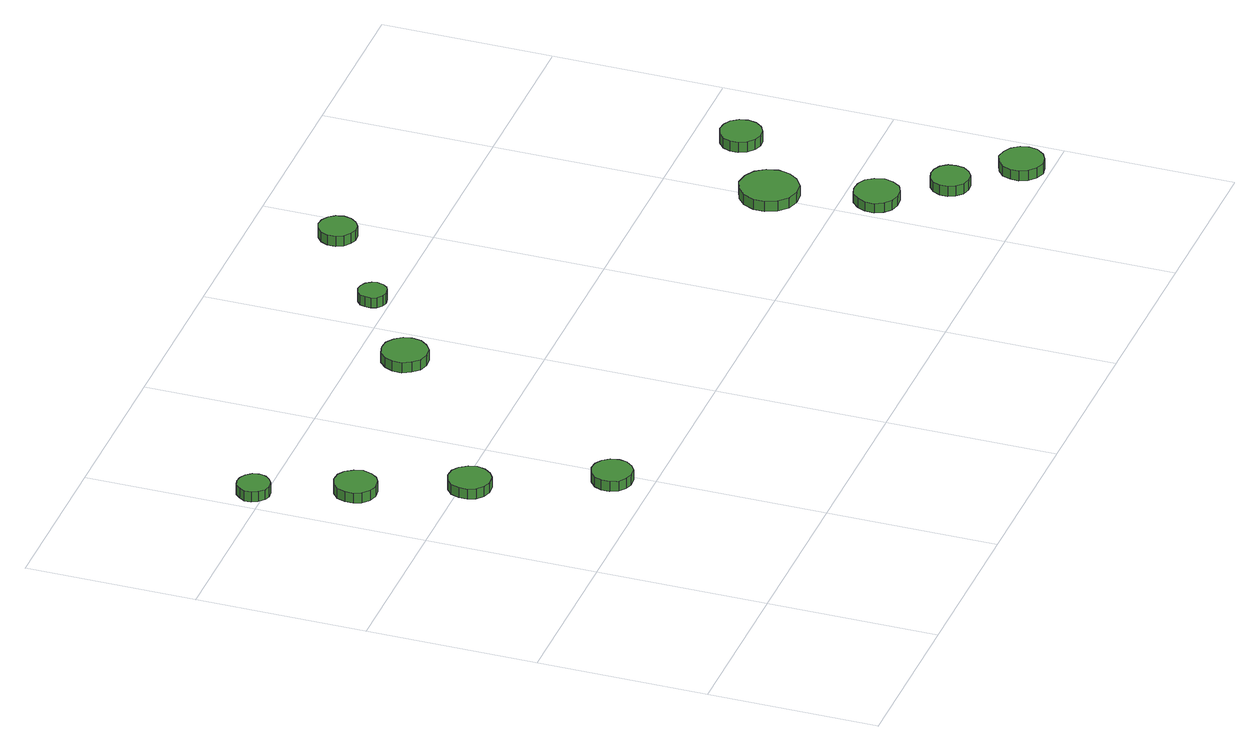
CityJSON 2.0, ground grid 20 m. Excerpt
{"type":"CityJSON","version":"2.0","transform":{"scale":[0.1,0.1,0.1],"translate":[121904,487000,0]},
"CityObjects":{
"tree1":{"type":"SolitaryVegetationObject","attributes":{"function":"something"},"geometry":[{"type":"MultiSurface","lod":"1","boundaries":[[[0,1,2,3,4,5,6,7,8,9,10,11,12,13,14]],[[15,16,17,18,19,20,21,22,23,24,25,26,27,28,29]],[[0,29,28,1]],[[1,28,27,2]],[[2,27,26,3]],[[3,26,25,4]],[[4,25,24,5]],[[5,24,23,6]],[[6,23,22,7]],[[7,22,21,8]],[[8,21,20,9]],[[9,20,19,10]],[[10,19,18,11]],[[11,18,17,12]],[[12,17,16,13]],[[13,16,15,14]],[[14,15,29,0]]]}]},
"tree2":{"type":"SolitaryVegetationObject","attributes":{"function":"something"},"geometry":[{"type":"MultiSurface","lod":"1","boundaries":[[[30,31,32,33,34,35,36,37,38,39,40,41,42,43,44]],[[45,46,47,48,49,50,51,52,53,54,55,56,57,58,59]],[[30,59,58,31]],[[31,58,57,32]],[[32,57,56,33]],[[33,56,55,34]],[[34,55,54,35]],[[35,54,53,36]],[[36,53,52,37]],[[37,52,51,38]],[[38,51,50,39]],[[39,50,49,40]],[[40,49,48,41]],[[41,48,47,42]],[[42,47,46,43]],[[43,46,45,44]],[[44,45,59,30]]]}]},
"tree3":{"type":"SolitaryVegetationObject","attributes":{"function":"something"},"geometry":[{"type":"MultiSurface","lod":"1","boundaries":[[[60,61,62,63,64,65,66,67,68,69,70,71,72,73,74]],[[75,76,77,78,79,80,81,82,83,84,85,86,87,88,89]],[[60,89,88,61]],[[61,88,87,62]],[[62,87,86,63]],[[63,86,85,64]],[[64,85,84,65]],[[65,84,83,66]],[[66,83,82,67]],[[67,82,81,68]],[[68,81,80,69]],[[69,80,79,70]],[[70,79,78,71]],[[71,78,77,72]],[[72,77,76,73]],[[73,76,75,74]],[[74,75,89,60]]]}]},
"tree4":{"type":"SolitaryVegetationObject","attributes":{"function":"something"},"geometry":[{"type":"MultiSurface","lod":"1","boundaries":[[[90,91,92,93,94,95,96,97,98,99,100,101,102,103,104]],[[105,106,107,108,109,110,111,112,113,114,115,116,117,118,119]],[[90,119,118,91]],[[91,118,117,92]],[[92,117,116,93]],[[93,116,115,94]],[[94,115,114,95]],[[95,114,113,96]],[[96,113,112,97]],[[97,112,111,98]],[[98,111,110,99]],[[99,110,109,100]],[[100,109,108,101]],[[101,108,107,102]],[[102,107,106,103]],[[103,106,105,104]],[[104,105,119,90]]]}]},
"tree5":{"type":"SolitaryVegetationObject","attributes":{"function":"something"},"geometry":[{"type":"MultiSurface","lod":"1","boundaries":[[[120,121,122,123,124,125,126,127,128,129,130,131,132,133,134]],[[135,136,137,138,139,140,141,142,143,144,145,146,147,148,149]],[[120,149,148,121]],[[121,148,147,122]],[[122,147,146,123]],[[123,146,145,124]],[[124,145,144,125]],[[125,144,143,126]],[[126,143,142,127]],[[127,142,141,128]],[[128,141,140,129]],[[129,140,139,130]],[[130,139,138,131]],[[131,138,137,132]],[[132,137,136,133]],[[133,136,135,134]],[[134,135,149,120]]]}]},
"tree6":{"type":"SolitaryVegetationObject","attributes":{"function":"something"},"geometry":[{"type":"MultiSurface","lod":"1","boundaries":[[[150,151,152,153,154,155,156,157,158,159,160,161,162,163,164]],[[165,166,167,168,169,170,171,172,173,174,175,176,177,178,179]],[[150,179,178,151]],[[151,178,177,152]],[[152,177,176,153]],[[153,176,175,154]],[[154,175,174,155]],[[155,174,173,156]],[[156,173,172,157]],[[157,172,171,158]],[[158,171,170,159]],[[159,170,169,160]],[[160,169,168,161]],[[161,168,167,162]],[[162,167,166,163]],[[163,166,165,164]],[[164,165,179,150]]]}]},
"tree7":{"type":"SolitaryVegetationObject","attributes":{"function":"something"},"geometry":[{"type":"MultiSurface","lod":"1","boundaries":[[[180,181,182,183,184,185,186,187,188,189,190,191,192,193,194]],[[195,196,197,198,199,200,201,202,203,204,205,206,207,208,209]],[[180,209,208,181]],[[181,208,207,182]],[[182,207,206,183]],[[183,206,205,184]],[[184,205,204,185]],[[185,204,203,186]],[[186,203,202,187]],[[187,202,201,188]],[[188,201,200,189]],[[189,200,199,190]],[[190,199,198,191]],[[191,198,197,192]],[[192,197,196,193]],[[193,196,195,194]],[[194,195,209,180]]]}]},
"tree8":{"type":"SolitaryVegetationObject","attributes":{"function":"something"},"geometry":[{"type":"MultiSurface","lod":"1","boundaries":[[[210,211,212,213,214,215,216,217,218,219,220,221,222,223,224]],[[225,226,227,228,229,230,231,232,233,234,235,236,237,238,239]],[[210,239,238,211]],[[211,238,237,212]],[[212,237,236,213]],[[213,236,235,214]],[[214,235,234,215]],[[215,234,233,216]],[[216,233,232,217]],[[217,232,231,218]],[[218,231,230,219]],[[219,230,229,220]],[[220,229,228,221]],[[221,228,227,222]],[[222,227,226,223]],[[223,226,225,224]],[[224,225,239,210]]]}]},
"tree9":{"type":"SolitaryVegetationObject","attributes":{"function":"something"},"geometry":[{"type":"MultiSurface","lod":"1","boundaries":[[[240,241,242,243,244,245,246,247,248,249,250,251,252,253,254]],[[255,256,257,258,259,260,261,262,263,264,265,266,267,268,269]],[[240,269,268,241]],[[241,268,267,242]],[[242,267,266,243]],[[243,266,265,244]],[[244,265,264,245]],[[245,264,263,246]],[[246,263,262,247]],[[247,262,261,248]],[[248,261,260,249]],[[249,260,259,250]],[[250,259,258,251]],[[251,258,257,252]],[[252,257,256,253]],[[253,256,255,254]],[[254,255,269,240]]]}]},
"tree10":{"type":"SolitaryVegetationObject","attributes":{"function":"something"},"geometry":[{"type":"MultiSurface","lod":"1","boundaries":[[[270,271,272,273,274,275,276,277,278,279,280,281,282,283,284]],[[285,286,287,288,289,290,291,292,293,294,295,296,297,298,299]],[[270,299,298,271]],[[271,298,297,272]],[[272,297,296,273]],[[273,296,295,274]],[[274,295,294,275]],[[275,294,293,276]],[[276,293,292,277]],[[277,292,291,278]],[[278,291,290,279]],[[279,290,289,280]],[[280,289,288,281]],[[281,288,287,282]],[[282,287,286,283]],[[283,286,285,284]],[[284,285,299,270]]]}]},
"tree11":{"type":"SolitaryVegetationObject","attributes":{"function":"something"},"geometry":[{"type":"MultiSurface","lod":"1","boundaries":[[[300,301,302,303,304,305,306,307,308,309,310,311,312,313,314]],[[315,316,317,318,319,320,321,322,323,324,325,326,327,328,329]],[[300,329,328,301]],[[301,328,327,302]],[[302,327,326,303]],[[303,326,325,304]],[[304,325,324,305]],[[305,324,323,306]],[[306,323,322,307]],[[307,322,321,308]],[[308,321,320,309]],[[309,320,319,310]],[[310,319,318,311]],[[311,318,317,312]],[[312,317,316,313]],[[313,316,315,314]],[[314,315,329,300]]]}]},
"tree12":{"type":"SolitaryVegetationObject","attributes":{"function":"something"},"geometry":[{"type":"MultiSurface","lod":"1","boundaries":[[[330,331,332,333,334,335,336,337,338,339,340,341,342,343,344]],[[345,346,347,348,349,350,351,352,353,354,355,356,357,358,359]],[[330,359,358,331]],[[331,358,357,332]],[[332,357,356,333]],[[333,356,355,334]],[[334,355,354,335]],[[335,354,353,336]],[[336,353,352,337]],[[337,352,351,338]],[[338,351,350,339]],[[339,350,349,340]],[[340,349,348,341]],[[341,348,347,342]],[[342,347,346,343]],[[343,346,345,344]],[[344,345,359,330]]]}]}
},
"vertices":[
[43,610,20],[41,618,20],[36,624,20],[29,628,20],[21,629,20],[14,627,20],[8,621,20],[4,614,20],[4,606,20],[8,599,20],[14,593,20],[21,591,20],[29,592,20],[36,596,20],[41,602,20],[41,602,7],[36,596,7],[29,592,7],[21,591,7],[14,593,7],[8,599,7],[4,606,7],[4,614,7],[8,621,7],[14,627,7],[21,629,7],[29,628,7],[36,624,7],[41,618,7],[43,610,7],
[94,506,16],[91,516,16],[85,525,16],[77,530,16],[66,531,16],[57,528,16],[49,521,16],[45,511,16],[45,501,16],[49,492,16],[57,485,16],[66,482,16],[77,483,16],[85,488,16],[91,496,16],[91,496,3],[85,488,3],[77,483,3],[66,482,3],[57,485,3],[49,492,3],[45,501,3],[45,511,3],[49,521,3],[57,528,3],[66,531,3],[77,530,3],[85,525,3],[91,516,3],[94,506,3],
[145,390,15],[142,400,15],[136,409,15],[128,414,15],[117,415,15],[108,412,15],[100,405,15],[96,395,15],[96,385,15],[100,376,15],[108,369,15],[117,366,15],[128,367,15],[136,372,15],[142,380,15],[142,380,2],[136,372,2],[128,367,2],[117,366,2],[108,369,2],[100,376,2],[96,385,2],[96,395,2],[100,405,2],[108,412,2],[117,415,2],[128,414,2],[136,409,2],[142,400,2],[145,390,2],
[210,246,15],[208,256,15],[202,264,15],[194,269,15],[184,270,15],[175,267,15],[167,260,15],[163,251,15],[163,241,15],[167,232,15],[175,226,15],[184,223,15],[194,224,15],[202,229,15],[208,237,15],[208,237,2],[202,229,2],[194,224,2],[184,223,2],[175,226,2],[167,232,2],[163,241,2],[163,251,2],[167,260,2],[175,267,2],[184,270,2],[194,269,2],[202,264,2],[208,256,2],[210,246,2],
[371,545,17],[369,555,17],[362,564,17],[353,570,17],[342,571,17],[331,568,17],[323,560,17],[318,550,17],[318,539,17],[323,529,17],[331,521,17],[342,518,17],[353,519,17],[362,525,17],[369,534,17],[369,534,4],[362,525,4],[353,519,4],[342,518,4],[331,521,4],[323,529,4],[318,539,4],[318,550,4],[323,560,4],[331,568,4],[342,571,4],[353,570,4],[362,564,4],[369,555,4],[371,545,4],
[471,621,15],[469,627,15],[465,633,15],[459,636,15],[452,637,15],[446,635,15],[440,630,15],[438,624,15],[438,617,15],[440,611,15],[446,606,15],[452,604,15],[459,605,15],[465,608,15],[469,614,15],[469,614,2],[465,608,2],[459,605,2],[452,604,2],[446,606,2],[440,611,2],[438,617,2],[438,624,2],[440,630,2],[446,635,2],[452,637,2],[459,636,2],[465,633,2],[469,627,2],[471,621,2],
[589,701,15],[587,710,15],[582,717,15],[574,722,15],[565,723,15],[557,720,15],[550,714,15],[546,706,15],[546,696,15],[550,688,15],[557,682,15],[565,679,15],[574,680,15],[582,685,15],[587,692,15],[587,692,2],[582,685,2],[574,680,2],[565,679,2],[557,682,2],[550,688,2],[546,696,2],[546,706,2],[550,714,2],[557,720,2],[565,723,2],[574,722,2],[582,717,2],[587,710,2],[589,701,2],
[861,162,14],[858,173,14],[852,182,14],[842,187,14],[831,188,14],[821,185,14],[813,177,14],[808,167,14],[808,156,14],[813,146,14],[821,139,14],[831,136,14],[842,137,14],[852,142,14],[858,151,14],[858,151,2],[852,142,2],[842,137,2],[831,136,2],[821,139,2],[813,146,2],[808,156,2],[808,167,2],[813,177,2],[821,185,2],[831,188,2],[842,187,2],[852,182,2],[858,173,2],[861,162,2],
[838,278,15],[835,292,15],[827,303,15],[815,310,15],[801,312,15],[787,307,15],[777,298,15],[771,285,15],[771,271,15],[777,258,15],[787,248,15],[801,244,15],[815,245,15],[827,253,15],[835,264,15],[835,264,2],[827,253,2],[815,245,2],[801,244,2],[787,248,2],[777,258,2],[771,271,2],[771,285,2],[777,298,2],[787,307,2],[801,312,2],[815,310,2],[827,303,2],[835,292,2],[838,278,2],
[913,96,14],[912,105,14],[906,113,14],[898,117,14],[889,118,14],[880,115,14],[873,109,14],[869,100,14],[869,91,14],[873,83,14],[880,76,14],[889,73,14],[898,74,14],[906,79,14],[912,87,14],[912,87,1],[906,79,1],[898,74,1],[889,73,1],[880,76,1],[873,83,1],[869,91,1],[869,100,1],[873,109,1],[880,115,1],[889,118,1],[898,117,1],[906,113,1],[912,105,1],[913,96,1],
[975,32,15],[973,42,15],[966,51,15],[957,56,15],[946,58,15],[936,54,15],[928,47,15],[924,37,15],[924,27,15],[928,17,15],[936,10,15],[946,6,15],[957,8,15],[966,13,15],[973,22,15],[973,22,2],[966,13,2],[957,8,2],[946,6,2],[936,10,2],[928,17,2],[924,27,2],[924,37,2],[928,47,2],[936,54,2],[946,58,2],[957,56,2],[966,51,2],[973,42,2],[975,32,2],
[927,345,14],[925,355,14],[919,363,14],[910,368,14],[900,369,14],[891,366,14],[883,359,14],[879,350,14],[879,340,14],[883,331,14],[891,324,14],[900,321,14],[910,322,14],[919,327,14],[925,335,14],[925,335,1],[919,327,1],[910,322,1],[900,321,1],[891,324,1],[883,331,1],[879,340,1],[879,350,1],[883,359,1],[891,366,1],[900,369,1],[910,368,1],[919,363,1],[925,355,1],[927,345,1]
]}
